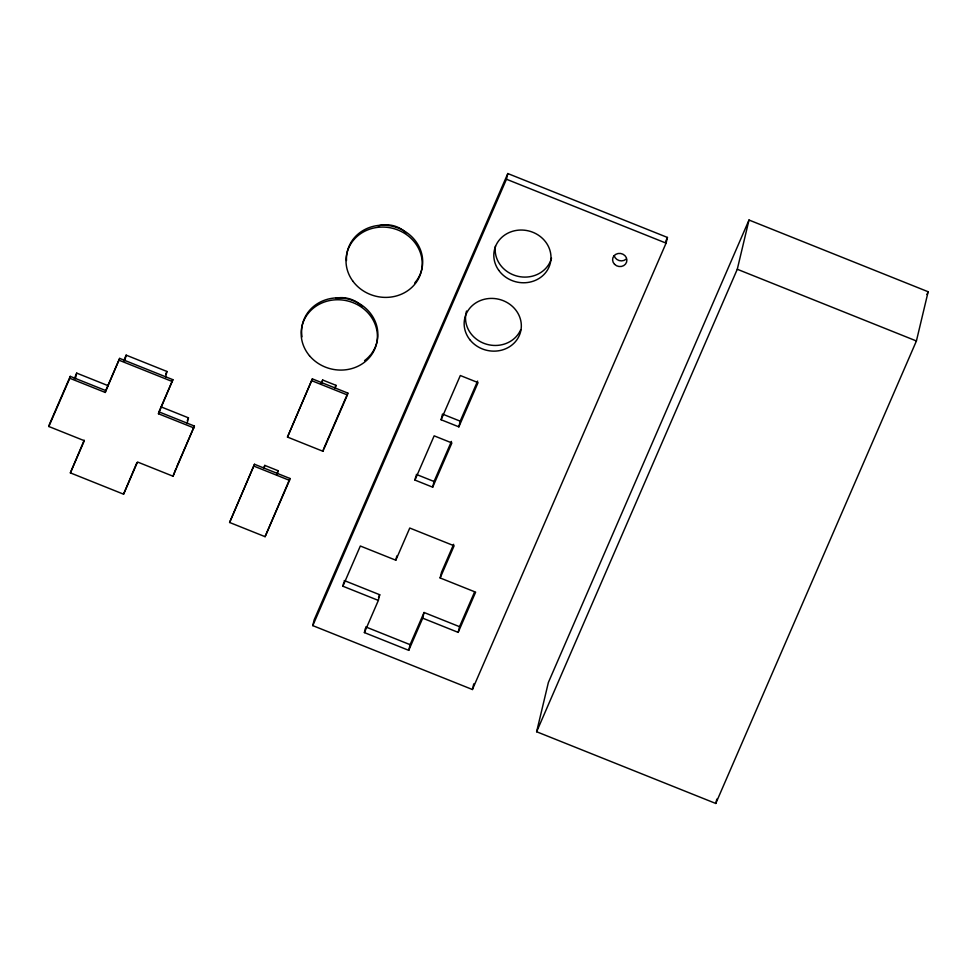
<?xml version="1.0" encoding="UTF-8"?>
<svg xmlns="http://www.w3.org/2000/svg" width="977" height="977" viewBox="0 0 977 977"><rect width="100%" height="100%" fill="white"/><g stroke="black" fill="none" stroke-linecap="round" stroke-linejoin="round"><path stroke-width="1.47" d="M105.711 390.556L119.67 358.388L172.88 379.687L158.921 411.854L194.399 426.057L173.014 476.214L137.537 462.011L123.578 494.191L70.368 472.88L84.327 440.712L48.85 426.509L49.302 424.616L70.234 376.365L105.711 390.556L105.26 392.449L69.782 378.258L70.234 376.365M75.351 378.795L76.707 373.116L108.093 385.671M70.368 472.88L84.169 440.212M105.26 392.449L119.67 358.388M124.787 360.818L126.143 355.139L166.933 371.468L165.589 377.146M123.578 494.191L136.768 462.915M193.947 427.95L158.469 413.76L158.921 411.854M158.469 413.76L172.88 379.687M173.014 476.214L175.909 468.691M187.095 423.529L188.451 417.838L161.168 406.92M229.607 522.475L254.496 464.27L289.961 478.474L289.51 480.366L265.085 536.678L229.607 522.475L254.496 464.27M264.12 468.239L264.791 465.394L278.091 470.719L277.077 474.981M287.482 437.073L312.359 378.881L347.836 393.084L347.385 394.977L322.947 451.276L287.482 437.073L312.359 378.881M265.085 536.678L289.961 478.474M321.983 382.837L322.654 380.004L335.966 385.329L335.282 388.162M322.947 451.276L323.399 449.383M312.787 625.622L314.13 619.931L507.808 173.54L667.438 237.448L666.082 243.126L472.416 689.518L312.787 625.622L506.452 179.231L507.808 173.54M422.699 618.172L458.176 632.375L459.532 626.684L424.055 612.494L422.699 618.172L408.74 650.34L364.397 632.595L378.355 600.415L342.89 586.224L343.904 581.962M364.397 632.595L365.41 628.333M378.355 600.415L379.711 594.737L344.234 580.533M342.89 586.224L360.33 546.009L395.807 560.2L396.821 555.937M414.956 480.073L434.154 435.84L451.887 442.947L432.689 487.181L414.956 480.073L415.97 475.823M441.128 419.756L442.483 414.077L460.216 421.172L458.86 426.851L441.128 419.756L460.326 375.522L478.058 382.618L458.86 426.851M432.689 487.181L434.044 481.502L451.435 441.409M408.74 650.34L410.096 644.661L424.055 612.494M458.176 632.375L475.628 592.16L440.151 577.957L441.506 572.278L453.646 544.299M472.416 689.518L473.772 683.839M536.629 731.749L548.366 682.508L749.005 220.02L928.15 291.744L916.414 340.973L715.775 803.46L536.629 731.749L737.281 269.261L749.005 220.02M715.775 803.46L716.813 799.113M48.85 426.509L69.782 378.258M74.337 378.587L76.707 373.116M123.713 360.733L126.143 355.139M165.724 374.264L166.933 371.468M187.266 420.586L188.451 417.838M176.495 467.324L194.399 426.057M263.595 468.166L264.791 465.394M276.894 473.491L278.091 470.719M320.859 384.156L322.654 380.004M334.757 388.101L335.966 385.329M323.998 448.016L347.836 393.084M378.502 597.533L379.711 594.737M395.807 560.2L409.766 528.032L454.11 545.789L440.151 577.957M460.216 421.172L477.606 381.079M459.532 626.684L474.566 592.025M665.618 241.649L667.438 237.448M926.941 294.529L928.15 291.744M737.281 269.261L916.414 340.973M506.452 179.231L666.082 243.126M311.907 380.774L347.385 394.977M416.312 474.395L434.044 481.502M119.218 360.281L172.428 381.58M254.044 466.176L289.51 480.366M365.752 626.916L410.096 644.661M551.516 258.087A28.724 26.232 13.4 0 1 518.36 276.406A28.724 26.232 13.4 0 1 495.437 246.045M520.704 329.75A28.724 26.232 13.4 0 1 485.032 343.745A28.724 26.232 13.4 0 1 466.542 311.028M626.013 259.259A7.181 6.558 13.4 0 1 614.142 255.571M302.027 336.809A38.286 34.977 13.4 0 1 348.252 299.084A38.286 34.977 13.4 0 1 371.211 354.028M370.381 355.066A38.286 34.977 13.4 0 1 364.568 360.611M335.905 298.168A26.171 23.9 13.4 0 1 361.954 306.473M346.493 260.517A38.286 34.977 13.4 0 1 396.064 227.262A38.286 34.977 13.4 0 1 414.712 282.976M378.258 225.943A26.33 24.046 13.4 0 1 406.09 232.856M470.377 340.35A28.724 26.232 13.4 0 0 519.349 335.429A28.724 26.232 13.4 0 0 488.5 298.559A28.724 26.232 13.4 0 0 470.377 340.35M498.734 270.299A28.724 26.232 13.4 0 0 548.121 268.883A28.724 26.232 13.4 0 0 520.35 230.047A28.724 26.232 13.4 0 0 498.734 270.299M614.557 264.315A7.181 6.558 13.4 0 0 626.599 262.105A7.181 6.558 13.4 0 0 618.062 253.507A7.181 6.558 13.4 0 0 614.557 264.315M309.453 355.677A38.286 34.977 13.4 0 0 374.753 349.107A38.286 34.977 13.4 0 0 333.633 299.951A38.286 34.977 13.4 0 0 309.453 355.677M352.941 281.266A38.286 34.977 13.4 0 0 418.706 278.311A38.286 34.977 13.4 0 0 380.712 227.104A38.286 34.977 13.4 0 0 352.941 281.266"/></g></svg>
